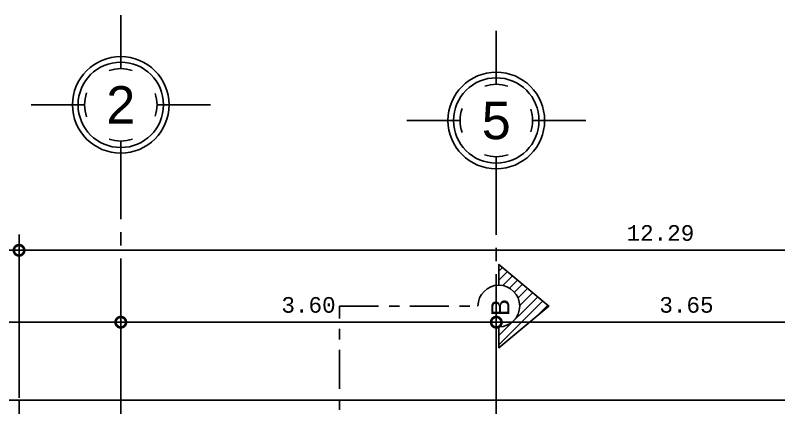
# Model space of a CAD drawing. Header units: inches. Extents: x -9 to 337, y -247 to 209.
# Drawn here: x 317.55 to 324.86, y 128.57 to 132.33 of the extents above; entities that cross this region are included whole.
import ezdxf
from ezdxf.enums import TextEntityAlignment as Align

# ---------------------------------------------------------------- set-up
doc = ezdxf.new("R2010")
doc.units = ezdxf.units.IN
doc.header["$MEASUREMENT"] = 0
doc.header["$PDMODE"] = 34
doc.linetypes.add('CENTER2', pattern=[1.125, 0.75, -0.125, 0.125, -0.125])
doc.styles.add('MONOTXT4', font='monotxt4.shx')
doc.styles.get("Standard").update_dxf_attribs({"font": 'arial.ttf'})
doc.dimstyles.new('E100', dxfattribs={"dimtxt": 0.15, "dimasz": 0.2, "dimexe": 0.15, "dimexo": 0.02, "dimgap": 0.09, "dimtad": 1, "dimzin": 0, "dimdsep": 46, "dimtxsty": 'MONOTXT4', "dimblk": 'DOTSMALL', "dimcen": 0.01, "dimdle": 0.15, "dimclrd": 1, "dimclre": 1, "dimclrt": 2, "dimadec": 0, "dimazin": 0, "dimtfac": 1, "dimtofl": 0, "dimtmove": 1, "dimatfit": 1, "dimldrblk": 'OPEN90', "dimfxl": 1, "dimtolj": 1, "dimtzin": 0, "dimarcsym": 0})

# ---------------------------------------------------------------- blocks, each defined once
blk = doc.blocks.new('EJE NORTE NUEVO')
at = {"color": 8}
for p, q in [((0, 3.2523), (0, 3.7639)), ((-0.3472, 2.9051), (-0.8588, 2.9051)), ((0.3472, 2.9051), (0.8588, 2.9051))]:
    blk.add_line(p, q, dxfattribs=at)
at = {"color": 2, "linetype": 'CENTER2'}
blk.add_line((0, 2.5579), (0, -2.5579), dxfattribs=at)
at = {"color": 8}
blk.add_circle((0, 2.9051), 0.4631, dxfattribs=at)
at = {"color": 4}
blk.add_circle((0, 2.9051), 0.4093, dxfattribs=at)
at = {"color": 8}
for start, end in [(71.41612, 108.58388), (160.69933, 199.27842), (341.76936, 18.25289), (251.05257, 288.94743)]:
    blk.add_arc((0, 2.9051), 0.3472, start, end, dxfattribs=at)
at = {"color": 4}
blk.add_attdef('A', text='', height=0.3581, dxfattribs=at).set_placement((0, 2.9051), align=Align.MIDDLE_CENTER)
blk = doc.blocks.new('_DotSmall')
at = {"color": 0, "linetype": 'ByBlock', "const_width": 0.5}
blk.add_lwpolyline([(-0.0625, 0, 1), (0.0625, 0, 1)], format="xyb", close=True, dxfattribs=at)
blk = doc.blocks.new('*D540')
at = {"color": 1, "lineweight": -2, "transparency": 16777216}
for p, q in [((314.9518, 128.6589), (314.9518, 129.5351)), ((318.5573, 128.6589), (318.5573, 129.5351)), ((314.8018, 129.3851), (318.7073, 129.3851))]:
    blk.add_line(p, q, dxfattribs=at)
at = {"layer": 'DEFPOINTS', "color": 0, "transparency": 16777216}
for p in [(318.5573, 129.3851), (314.9518, 128.6389), (318.5573, 128.6389)]:
    blk.add_point(p, dxfattribs=at)
at = {"color": 1, "lineweight": -2, "transparency": 16777216, "xscale": 0.2, "yscale": 0.2, "zscale": 0.2, "rotation": 180}
blk.add_blockref('_DotSmall', (314.9518, 129.3851), dxfattribs=at)
at = {"color": 1, "lineweight": -2, "transparency": 16777216, "xscale": 0.2, "yscale": 0.2, "zscale": 0.2}
blk.add_blockref('_DotSmall', (318.5573, 129.3851), dxfattribs=at)
at = {"color": 2, "transparency": 16777216, "insert": (316.7545, 129.5501), "char_height": 0.15, "attachment_point": 5, "style": 'MONOTXT4'}
blk.add_mtext('\\A1;3.61', dxfattribs=at)
blk = doc.blocks.new('_Open90')
at = {"color": 0, "linetype": 'ByBlock', "lineweight": -2}
for p, q in [((-0.5, 0.5), (0, 0)), ((0, 0), (-1, 0)), ((0, 0), (-0.5, -0.5))]:
    blk.add_line(p, q, dxfattribs=at)
blk = doc.blocks.new('*D541')
at = {"color": 1, "lineweight": -2, "transparency": 16777216}
for p, q in [((318.5573, 128.6589), (318.5573, 129.5351)), ((322.1562, 128.6589), (322.1562, 129.5351)), ((318.4073, 129.3851), (322.3062, 129.3851))]:
    blk.add_line(p, q, dxfattribs=at)
at = {"layer": 'DEFPOINTS', "color": 0, "transparency": 16777216}
for p in [(322.1562, 129.3851), (318.5573, 128.6389), (322.1562, 128.6389)]:
    blk.add_point(p, dxfattribs=at)
at = {"color": 1, "lineweight": -2, "transparency": 16777216, "xscale": 0.2, "yscale": 0.2, "zscale": 0.2, "rotation": 180}
blk.add_blockref('_DotSmall', (318.5573, 129.3851), dxfattribs=at)
at = {"color": 1, "lineweight": -2, "transparency": 16777216, "xscale": 0.2, "yscale": 0.2, "zscale": 0.2}
blk.add_blockref('_DotSmall', (322.1562, 129.3851), dxfattribs=at)
at = {"color": 2, "transparency": 16777216, "insert": (320.3567, 129.5501), "char_height": 0.15, "attachment_point": 5, "style": 'MONOTXT4'}
blk.add_mtext('\\A1;3.60', dxfattribs=at)
blk = doc.blocks.new('*D542')
at = {"color": 1, "lineweight": -2, "transparency": 16777216}
for p, q in [((322.1562, 128.6589), (322.1562, 129.5351)), ((325.8018, 128.6589), (325.8018, 129.5351)), ((322.0062, 129.3851), (325.9518, 129.3851))]:
    blk.add_line(p, q, dxfattribs=at)
at = {"layer": 'DEFPOINTS', "color": 0, "transparency": 16777216}
for p in [(325.8018, 129.3851), (322.1562, 128.6389), (325.8018, 128.6389)]:
    blk.add_point(p, dxfattribs=at)
at = {"color": 1, "lineweight": -2, "transparency": 16777216, "xscale": 0.2, "yscale": 0.2, "zscale": 0.2, "rotation": 180}
blk.add_blockref('_DotSmall', (322.1562, 129.3851), dxfattribs=at)
at = {"color": 1, "lineweight": -2, "transparency": 16777216, "xscale": 0.2, "yscale": 0.2, "zscale": 0.2}
blk.add_blockref('_DotSmall', (325.8018, 129.3851), dxfattribs=at)
at = {"color": 2, "transparency": 16777216, "insert": (323.979, 129.5501), "char_height": 0.15, "attachment_point": 5, "style": 'MONOTXT4'}
blk.add_mtext('\\A1;3.65', dxfattribs=at)
blk = doc.blocks.new('*D544')
at = {"color": 1, "lineweight": -2, "transparency": 16777216}
for p, q in [((317.5823, 128.6589), (317.5823, 130.2246)), ((329.8768, 128.6589), (329.8768, 130.2246)), ((317.4323, 130.0746), (330.0268, 130.0746))]:
    blk.add_line(p, q, dxfattribs=at)
at = {"layer": 'DEFPOINTS', "color": 0, "transparency": 16777216}
for p in [(329.8768, 130.0746), (317.5823, 128.6389), (329.8768, 128.6389)]:
    blk.add_point(p, dxfattribs=at)
at = {"color": 1, "lineweight": -2, "transparency": 16777216, "xscale": 0.2, "yscale": 0.2, "zscale": 0.2, "rotation": 180}
blk.add_blockref('_DotSmall', (317.5823, 130.0746), dxfattribs=at)
at = {"color": 1, "lineweight": -2, "transparency": 16777216, "xscale": 0.2, "yscale": 0.2, "zscale": 0.2}
blk.add_blockref('_DotSmall', (329.8768, 130.0746), dxfattribs=at)
at = {"color": 2, "transparency": 16777216, "insert": (323.7295, 130.2396), "char_height": 0.15, "attachment_point": 5, "style": 'MONOTXT4'}
blk.add_mtext('\\A1;12.29', dxfattribs=at)

msp = doc.modelspace()

# ---------------------------------------------------------------- hatches: boundary and pattern name
at = {"transparency": 33554610}
h = msp.add_hatch(dxfattribs=at)
h.set_pattern_fill('ANSI31', color=8, scale=0.5, angle=180)
h.set_pattern_definition([(225, (324.8386, 180.61609), (0.044194174, -0.044194174), [])])
h.paths.add_polyline_path([(322.1808, 129.9397), (322.1808, 129.7397, -1), (322.1808, 129.3397), (322.1808, 129.1397), (322.6599, 129.5397)])

# ---------------------------------------------------------------- linework, layer by layer
at = {"color": 1}
msp.add_line((317.5823, 128.6389), (314.8768, 128.6389), dxfattribs=at)
at = {"color": 4}
for p in [(329.8768, 128.6389), (317.5823, 128.4889)]:
    msp.add_line(p, (317.5823, 128.6389), dxfattribs=at)
at = {"color": 6}
msp.add_lwpolyline([(322.1808, 129.7397), (322.1808, 129.9397), (322.6599, 129.5397), (322.1808, 129.1397), (322.1808, 129.3397)], dxfattribs=at)
at = {"color": 5, "linetype": 'CENTER2', "ltscale": 0.5}
msp.add_lwpolyline([(321.9808, 119.9707), (320.653, 119.9707), (320.653, 129.5397), (321.9808, 129.5397)], dxfattribs=at)
at = {"color": 6}
msp.add_arc((322.1808, 129.5397), 0.2, 270, 180, dxfattribs=at)

# ---------------------------------------------------------------- block references
at = {"color": 4}
for p, values in [((318.5573, 128.5639), {'A': '2'}), ((322.1562, 128.4139), {'A': '5'})]:
    msp.add_blockref('EJE NORTE NUEVO', p, dxfattribs=at).add_auto_attribs(values)

# ---------------------------------------------------------------- texts
at = {"color": 2, "insert": (322.1076, 129.4445), "char_height": 0.175, "attachment_point": 1, "rotation": 90}
msp.add_mtext('B', dxfattribs=at)

# ---------------------------------------------------------------- dimensions: what is measured, and where the dimension line sits
for base, p1, p2, picture, middle in [((329.8768, 130.0746), (317.5823, 128.6389), (329.8768, 128.6389), '*D544', (323.7295, 130.2396)), ((318.5573, 129.3851), (314.9518, 128.6389), (318.5573, 128.6389), '*D540', (316.7545, 129.5501)), ((322.1562, 129.3851), (318.5573, 128.6389), (322.1562, 128.6389), '*D541', (320.3567, 129.5501)), ((325.8018, 129.3851), (322.1562, 128.6389), (325.8018, 128.6389), '*D542', (323.979, 129.5501))]:
    dim = msp.add_linear_dim(base=base, p1=p1, p2=p2, angle=180, dimstyle='E100')
    dim.commit()
    dim.dimension.update_dxf_attribs({"geometry": picture, "text_midpoint": middle})

doc.saveas('drawing.dxf')
